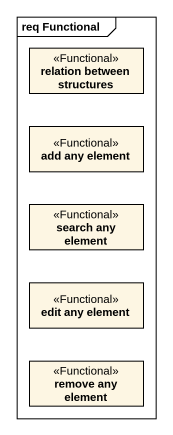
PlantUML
@startuml
mainframe req Functional
hide circle
hide empty members
class "relation between structures" as relation_between_structures <<Functional>>
class "add any element" as add_any_element <<Functional>>
class "search any element" as search_any_element <<Functional>>
class "edit any element" as edit_any_element <<Functional>>
class "remove any element" as remove_any_element <<Functional>>
@enduml
